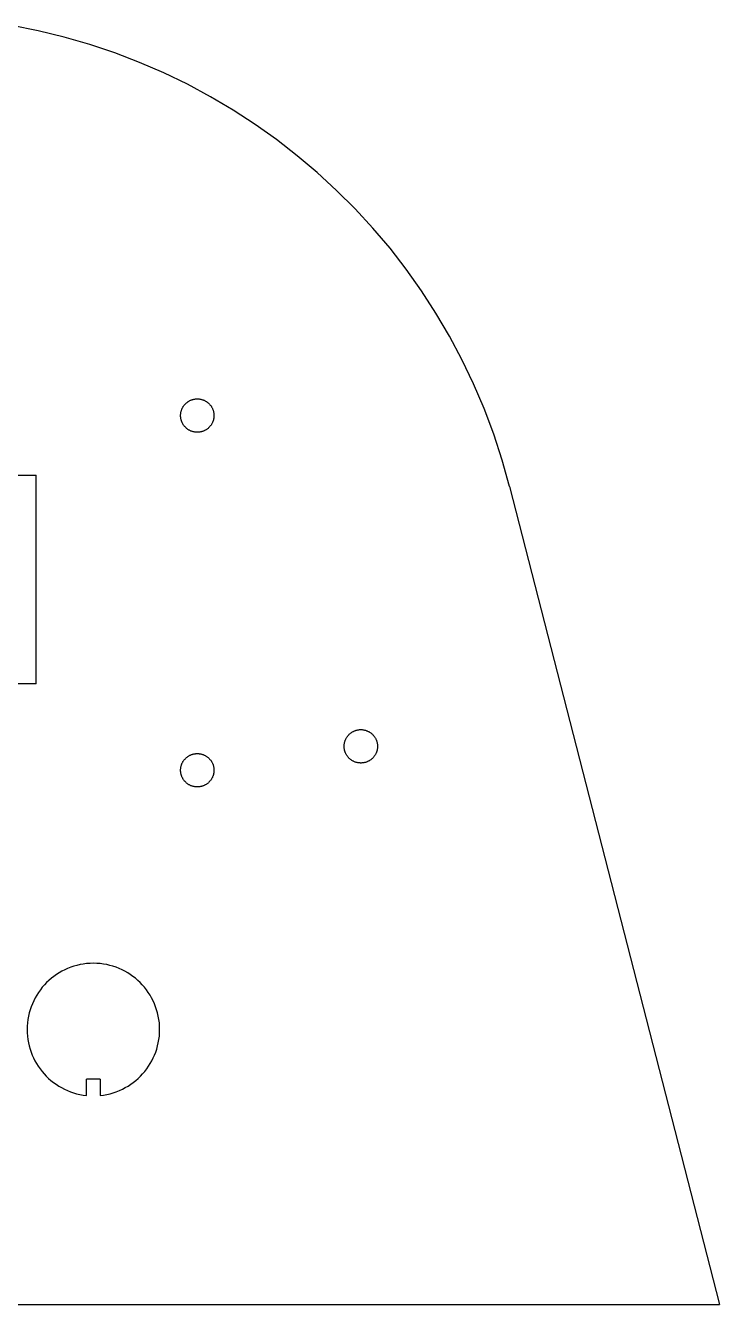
# Model space of a CAD drawing. Extents: x 1 to 453, y -1 to 123.
# Drawn here: x 386.7 to 453.2, y -0.5 to 122 of the extents above; entities that cross this region are included whole.
import ezdxf

# ---------------------------------------------------------------- set-up
doc = ezdxf.new("R2010")
doc.units = 0
doc.layers.get('0').update_dxf_attribs({"linetype": 'CONTINUOUS'})

msp = doc.modelspace()

# ---------------------------------------------------------------- linework, layer by layer
at = {"color": 1}
for points in [[(433.09, 77.83), (432.38, 80.37), (431.56, 82.86), (430.64, 85.29), (429.63, 87.67), (428.52, 89.99), (427.32, 92.25), (426.02, 94.45), (424.64, 96.58), (423.17, 98.65), (421.63, 100.65), (420, 102.57), (418.29, 104.43), (416.52, 106.2), (414.67, 107.9), (412.75, 109.52), (410.77, 111.06), (408.72, 112.52), (406.61, 113.89), (404.45, 115.17), (402.23, 116.36), (399.96, 117.46), (397.64, 118.46), (395.28, 119.37), (392.87, 120.18), (390.42, 120.88), (387.93, 121.49), (385.41, 121.99)], [(401.58, 84.63), (401.58, 84.68), (401.58, 84.74), (401.59, 84.79), (401.59, 84.85), (401.6, 84.9), (401.61, 84.95), (401.62, 85.01), (401.64, 85.06), (401.65, 85.11), (401.67, 85.16), (401.69, 85.21), (401.71, 85.26), (401.73, 85.31), (401.75, 85.36), (401.78, 85.4), (401.8, 85.45), (401.83, 85.5), (401.86, 85.54), (401.89, 85.58), (401.93, 85.63), (401.96, 85.67), (402, 85.71), (402.03, 85.75), (402.07, 85.79), (402.11, 85.82), (402.15, 85.86), (402.19, 85.89), (402.24, 85.92), (402.28, 85.96), (402.33, 85.98), (402.38, 86.01)], [(402.38, 86.01), (402.42, 86.04), (402.47, 86.07), (402.52, 86.09), (402.57, 86.11), (402.62, 86.13), (402.67, 86.15), (402.73, 86.16), (402.78, 86.18), (402.83, 86.19), (402.88, 86.2), (402.94, 86.21), (402.99, 86.22), (403.04, 86.22), (403.1, 86.23), (403.15, 86.23), (403.2, 86.23), (403.26, 86.23), (403.31, 86.22), (403.36, 86.22), (403.42, 86.21), (403.47, 86.2), (403.52, 86.19), (403.57, 86.18), (403.62, 86.16), (403.68, 86.15), (403.73, 86.13), (403.78, 86.11), (403.83, 86.09), (403.88, 86.07), (403.93, 86.04), (403.97, 86.01)], [(403.97, 86.01), (404.02, 85.98), (404.07, 85.96), (404.11, 85.92), (404.16, 85.89), (404.2, 85.86), (404.24, 85.82), (404.28, 85.79), (404.32, 85.75), (404.35, 85.71), (404.39, 85.67), (404.42, 85.63), (404.46, 85.58), (404.49, 85.54), (404.52, 85.5), (404.55, 85.45), (404.57, 85.4), (404.6, 85.36), (404.62, 85.31), (404.64, 85.26), (404.66, 85.21), (404.68, 85.16), (404.7, 85.11), (404.72, 85.06), (404.73, 85.01), (404.74, 84.95), (404.75, 84.9), (404.76, 84.85), (404.77, 84.79), (404.77, 84.74), (404.77, 84.68), (404.77, 84.63)], [(402.38, 83.24), (402.33, 83.27), (402.28, 83.3), (402.24, 83.33), (402.19, 83.37), (402.15, 83.4), (402.11, 83.44), (402.07, 83.47), (402.03, 83.51), (402, 83.55), (401.96, 83.59), (401.93, 83.63), (401.89, 83.67), (401.86, 83.72), (401.83, 83.76), (401.8, 83.81), (401.78, 83.85), (401.75, 83.9), (401.73, 83.95), (401.71, 84), (401.69, 84.05), (401.67, 84.1), (401.65, 84.15), (401.64, 84.2), (401.62, 84.25), (401.61, 84.3), (401.6, 84.36), (401.59, 84.41), (401.59, 84.46), (401.58, 84.52), (401.58, 84.57), (401.58, 84.63)], [(404.77, 84.63), (404.77, 84.57), (404.77, 84.52), (404.77, 84.46), (404.76, 84.41), (404.75, 84.36), (404.74, 84.3), (404.73, 84.25), (404.72, 84.2), (404.7, 84.15), (404.68, 84.1), (404.66, 84.05), (404.64, 84), (404.62, 83.95), (404.6, 83.9), (404.57, 83.85), (404.55, 83.81), (404.52, 83.76), (404.49, 83.72), (404.46, 83.67), (404.42, 83.63), (404.39, 83.59), (404.35, 83.55), (404.32, 83.51), (404.28, 83.47), (404.24, 83.44), (404.2, 83.4), (404.16, 83.37), (404.11, 83.33), (404.07, 83.3), (404.02, 83.27), (403.97, 83.24)], [(403.97, 83.24), (403.93, 83.22), (403.88, 83.19), (403.83, 83.17), (403.78, 83.15), (403.73, 83.13), (403.68, 83.11), (403.62, 83.09), (403.57, 83.08), (403.52, 83.07), (403.47, 83.06), (403.42, 83.05), (403.36, 83.04), (403.31, 83.04), (403.26, 83.03), (403.2, 83.03), (403.15, 83.03), (403.1, 83.03), (403.04, 83.04), (402.99, 83.04), (402.94, 83.05), (402.88, 83.06), (402.83, 83.07), (402.78, 83.08), (402.73, 83.09), (402.67, 83.11), (402.62, 83.13), (402.57, 83.15), (402.52, 83.17), (402.47, 83.19), (402.42, 83.22), (402.38, 83.24)], [(349.26, 78.92), (387.73, 78.92)], [(387.73, 58.94), (387.73, 78.92)], [(433.09, 77.83), (453.18, -0.52)], [(387.73, 58.94), (349.26, 58.94)], [(417.24, 52.94), (417.24, 53), (417.24, 53.05), (417.25, 53.11), (417.25, 53.16), (417.26, 53.21), (417.27, 53.27), (417.28, 53.32), (417.3, 53.37), (417.31, 53.42), (417.33, 53.48), (417.35, 53.53), (417.37, 53.57), (417.39, 53.62), (417.41, 53.67), (417.44, 53.72), (417.47, 53.76), (417.49, 53.81), (417.52, 53.85), (417.56, 53.9), (417.59, 53.94), (417.62, 53.98), (417.66, 54.02), (417.7, 54.06), (417.73, 54.1), (417.77, 54.14), (417.81, 54.17), (417.86, 54.2), (417.9, 54.24), (417.94, 54.27), (417.99, 54.3), (418.04, 54.33)], [(418.04, 54.33), (418.09, 54.35), (418.14, 54.38), (418.18, 54.4), (418.24, 54.42), (418.29, 54.44), (418.34, 54.46), (418.39, 54.48), (418.44, 54.49), (418.49, 54.5), (418.55, 54.51), (418.6, 54.52), (418.65, 54.53), (418.7, 54.54), (418.76, 54.54), (418.81, 54.54), (418.86, 54.54), (418.92, 54.54), (418.97, 54.54), (419.02, 54.53), (419.08, 54.52), (419.13, 54.51), (419.18, 54.5), (419.24, 54.49), (419.29, 54.48), (419.34, 54.46), (419.39, 54.44), (419.44, 54.42), (419.49, 54.4), (419.54, 54.38), (419.59, 54.35), (419.64, 54.33)], [(419.64, 54.33), (419.68, 54.3), (419.73, 54.27), (419.78, 54.24), (419.82, 54.2), (419.86, 54.17), (419.9, 54.14), (419.94, 54.1), (419.98, 54.06), (420.02, 54.02), (420.05, 53.98), (420.09, 53.94), (420.12, 53.9), (420.15, 53.85), (420.18, 53.81), (420.21, 53.76), (420.24, 53.72), (420.26, 53.67), (420.28, 53.62), (420.31, 53.57), (420.33, 53.53), (420.35, 53.48), (420.36, 53.42), (420.38, 53.37), (420.39, 53.32), (420.4, 53.27), (420.41, 53.21), (420.42, 53.16), (420.43, 53.11), (420.43, 53.05), (420.44, 53), (420.44, 52.94)], [(418.04, 51.56), (417.99, 51.59), (417.94, 51.62), (417.9, 51.65), (417.86, 51.68), (417.81, 51.71), (417.77, 51.75), (417.73, 51.79), (417.7, 51.82), (417.66, 51.86), (417.62, 51.9), (417.59, 51.94), (417.56, 51.99), (417.52, 52.03), (417.49, 52.07), (417.47, 52.12), (417.44, 52.17), (417.41, 52.21), (417.39, 52.26), (417.37, 52.31), (417.35, 52.36), (417.33, 52.41), (417.31, 52.46), (417.3, 52.51), (417.28, 52.56), (417.27, 52.62), (417.26, 52.67), (417.25, 52.72), (417.25, 52.78), (417.24, 52.83), (417.24, 52.89), (417.24, 52.94)], [(420.44, 52.94), (420.44, 52.89), (420.43, 52.83), (420.43, 52.78), (420.42, 52.72), (420.41, 52.67), (420.4, 52.62), (420.39, 52.56), (420.38, 52.51), (420.36, 52.46), (420.35, 52.41), (420.33, 52.36), (420.31, 52.31), (420.28, 52.26), (420.26, 52.21), (420.24, 52.17), (420.21, 52.12), (420.18, 52.07), (420.15, 52.03), (420.12, 51.99), (420.09, 51.94), (420.05, 51.9), (420.02, 51.86), (419.98, 51.82), (419.94, 51.79), (419.9, 51.75), (419.86, 51.71), (419.82, 51.68), (419.78, 51.65), (419.73, 51.62), (419.68, 51.59), (419.64, 51.56)], [(401.58, 50.65), (401.58, 50.71), (401.58, 50.76), (401.59, 50.82), (401.59, 50.87), (401.6, 50.93), (401.61, 50.98), (401.62, 51.03), (401.64, 51.08), (401.65, 51.14), (401.67, 51.19), (401.69, 51.24), (401.71, 51.29), (401.73, 51.34), (401.75, 51.38), (401.78, 51.43), (401.8, 51.48), (401.83, 51.52), (401.86, 51.57), (401.89, 51.61), (401.93, 51.65), (401.96, 51.69), (402, 51.73), (402.03, 51.77), (402.07, 51.81), (402.11, 51.85), (402.15, 51.88), (402.19, 51.92), (402.24, 51.95), (402.28, 51.98), (402.33, 52.01), (402.38, 52.04)], [(402.38, 52.04), (402.42, 52.07), (402.47, 52.09), (402.52, 52.11), (402.57, 52.14), (402.62, 52.15), (402.67, 52.17), (402.73, 52.19), (402.78, 52.2), (402.83, 52.22), (402.88, 52.23), (402.94, 52.23), (402.99, 52.24), (403.04, 52.25), (403.1, 52.25), (403.15, 52.25), (403.2, 52.25), (403.26, 52.25), (403.31, 52.25), (403.36, 52.24), (403.42, 52.23), (403.47, 52.23), (403.52, 52.22), (403.57, 52.2), (403.62, 52.19), (403.68, 52.17), (403.73, 52.15), (403.78, 52.14), (403.83, 52.11), (403.88, 52.09), (403.93, 52.07), (403.97, 52.04)], [(403.97, 52.04), (404.02, 52.01), (404.07, 51.98), (404.11, 51.95), (404.16, 51.92), (404.2, 51.88), (404.24, 51.85), (404.28, 51.81), (404.32, 51.77), (404.35, 51.73), (404.39, 51.69), (404.42, 51.65), (404.46, 51.61), (404.49, 51.57), (404.52, 51.52), (404.55, 51.48), (404.57, 51.43), (404.6, 51.38), (404.62, 51.34), (404.64, 51.29), (404.66, 51.24), (404.68, 51.19), (404.7, 51.14), (404.72, 51.08), (404.73, 51.03), (404.74, 50.98), (404.75, 50.93), (404.76, 50.87), (404.77, 50.82), (404.77, 50.76), (404.77, 50.71), (404.77, 50.65)], [(419.64, 51.56), (419.59, 51.53), (419.54, 51.51), (419.49, 51.48), (419.44, 51.46), (419.39, 51.44), (419.34, 51.42), (419.29, 51.41), (419.24, 51.39), (419.18, 51.38), (419.13, 51.37), (419.08, 51.36), (419.02, 51.35), (418.97, 51.35), (418.92, 51.35), (418.86, 51.34), (418.81, 51.34), (418.76, 51.35), (418.7, 51.35), (418.65, 51.35), (418.6, 51.36), (418.55, 51.37), (418.49, 51.38), (418.44, 51.39), (418.39, 51.41), (418.34, 51.42), (418.29, 51.44), (418.24, 51.46), (418.18, 51.48), (418.14, 51.51), (418.09, 51.53), (418.04, 51.56)], [(402.38, 49.27), (402.33, 49.3), (402.28, 49.33), (402.24, 49.36), (402.19, 49.39), (402.15, 49.43), (402.11, 49.46), (402.07, 49.5), (402.03, 49.54), (402, 49.57), (401.96, 49.61), (401.93, 49.66), (401.89, 49.7), (401.86, 49.74), (401.83, 49.79), (401.8, 49.83), (401.78, 49.88), (401.75, 49.93), (401.73, 49.97), (401.71, 50.02), (401.69, 50.07), (401.67, 50.12), (401.65, 50.17), (401.64, 50.22), (401.62, 50.28), (401.61, 50.33), (401.6, 50.38), (401.59, 50.44), (401.59, 50.49), (401.58, 50.54), (401.58, 50.6), (401.58, 50.65)], [(404.77, 50.65), (404.77, 50.6), (404.77, 50.54), (404.77, 50.49), (404.76, 50.44), (404.75, 50.38), (404.74, 50.33), (404.73, 50.28), (404.72, 50.22), (404.7, 50.17), (404.68, 50.12), (404.66, 50.07), (404.64, 50.02), (404.62, 49.97), (404.6, 49.93), (404.57, 49.88), (404.55, 49.83), (404.52, 49.79), (404.49, 49.74), (404.46, 49.7), (404.42, 49.66), (404.39, 49.61), (404.35, 49.57), (404.32, 49.54), (404.28, 49.5), (404.24, 49.46), (404.2, 49.43), (404.16, 49.39), (404.11, 49.36), (404.07, 49.33), (404.02, 49.3), (403.97, 49.27)], [(403.97, 49.27), (403.93, 49.24), (403.88, 49.22), (403.83, 49.19), (403.78, 49.17), (403.73, 49.15), (403.68, 49.14), (403.62, 49.12), (403.57, 49.11), (403.52, 49.09), (403.47, 49.08), (403.42, 49.07), (403.36, 49.07), (403.31, 49.06), (403.26, 49.06), (403.2, 49.06), (403.15, 49.06), (403.1, 49.06), (403.04, 49.06), (402.99, 49.07), (402.94, 49.07), (402.88, 49.08), (402.83, 49.09), (402.78, 49.11), (402.73, 49.12), (402.67, 49.14), (402.62, 49.15), (402.57, 49.17), (402.52, 49.19), (402.47, 49.22), (402.42, 49.24), (402.38, 49.27)], [(393.22, 32.16), (392.9, 32.15), (392.58, 32.13), (392.26, 32.09), (391.95, 32.03), (391.64, 31.96), (391.34, 31.88), (391.05, 31.78), (390.76, 31.66), (390.48, 31.54), (390.21, 31.4), (389.94, 31.24), (389.68, 31.08), (389.44, 30.9), (389.2, 30.72), (388.97, 30.52), (388.74, 30.31), (388.53, 30.09), (388.33, 29.86), (388.15, 29.62), (387.97, 29.37), (387.8, 29.11), (387.65, 28.85), (387.51, 28.57), (387.38, 28.29), (387.27, 28), (387.17, 27.71), (387.08, 27.4), (387.01, 27.1), (386.95, 26.78), (386.91, 26.46), (386.89, 26.14)], [(399.56, 26.14), (399.54, 26.46), (399.5, 26.78), (399.44, 27.1), (399.37, 27.4), (399.28, 27.71), (399.18, 28), (399.07, 28.29), (398.94, 28.57), (398.8, 28.85), (398.65, 29.11), (398.48, 29.37), (398.3, 29.62), (398.11, 29.86), (397.91, 30.09), (397.7, 30.31), (397.48, 30.52), (397.25, 30.72), (397.01, 30.9), (396.76, 31.08), (396.51, 31.24), (396.24, 31.4), (395.97, 31.54), (395.69, 31.66), (395.4, 31.78), (395.1, 31.88), (394.8, 31.96), (394.5, 32.03), (394.19, 32.09), (393.87, 32.13), (393.55, 32.15), (393.22, 32.16)], [(386.89, 26.14), (386.88, 25.81), (386.89, 25.49), (386.91, 25.17), (386.95, 24.86), (387, 24.55), (387.07, 24.25), (387.16, 23.95), (387.26, 23.65), (387.37, 23.37), (387.49, 23.09), (387.63, 22.81), (387.78, 22.55), (387.95, 22.29), (388.12, 22.04), (388.31, 21.8), (388.51, 21.57), (388.71, 21.35), (388.93, 21.14), (389.16, 20.94), (389.4, 20.75), (389.65, 20.57), (389.91, 20.4), (390.18, 20.25), (390.45, 20.1), (390.73, 19.98), (391.02, 19.86), (391.32, 19.76), (391.62, 19.67), (391.94, 19.6), (392.25, 19.54), (392.57, 19.5)], [(393.87, 19.5), (394.2, 19.54), (394.51, 19.6), (394.82, 19.67), (395.13, 19.76), (395.42, 19.86), (395.71, 19.98), (396, 20.1), (396.27, 20.25), (396.54, 20.4), (396.8, 20.57), (397.04, 20.75), (397.28, 20.94), (397.51, 21.14), (397.73, 21.35), (397.94, 21.57), (398.14, 21.8), (398.33, 22.04), (398.5, 22.29), (398.67, 22.55), (398.82, 22.81), (398.95, 23.09), (399.08, 23.37), (399.19, 23.65), (399.29, 23.95), (399.37, 24.25), (399.44, 24.55), (399.5, 24.86), (399.54, 25.17), (399.56, 25.49), (399.57, 25.81), (399.56, 26.14)], [(392.57, 19.5), (392.57, 21.07)], [(393.87, 21.07), (392.57, 21.07)], [(393.87, 21.07), (393.87, 19.5)], [(0.52, -0.52), (453.18, -0.52)]]:
    msp.add_lwpolyline(points, dxfattribs=at)
for points in [[(404.77, 84.63)], [(420.44, 52.94)], [(404.77, 50.65)]]:
    msp.add_lwpolyline(points, close=True, dxfattribs=at)

doc.saveas('drawing.dxf')
